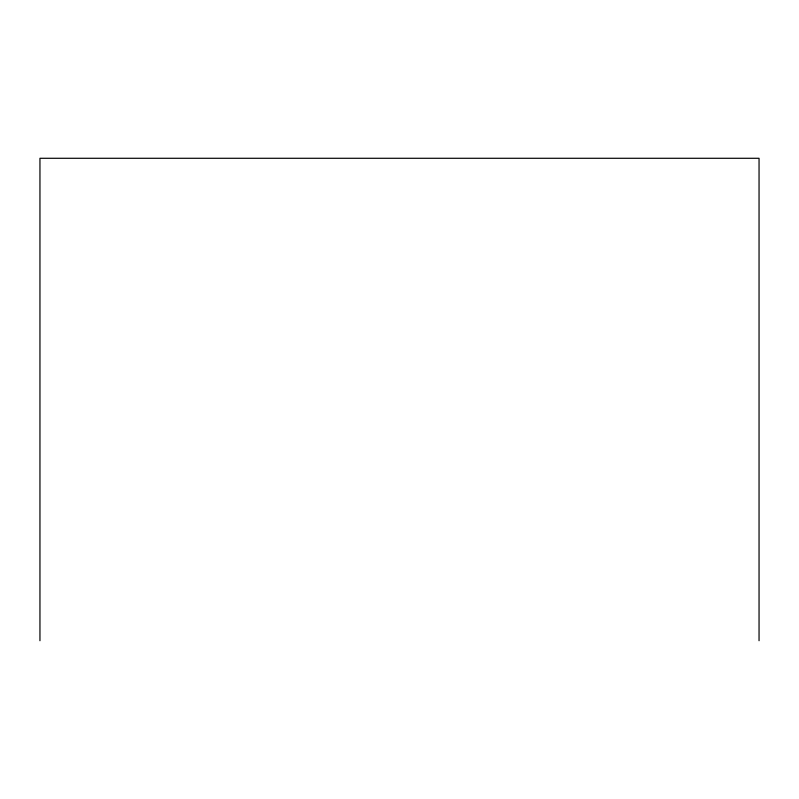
<?xml version="1.0" encoding="UTF-8"?>
<svg xmlns="http://www.w3.org/2000/svg" width="799" height="799" viewBox="0 0 799 799"><rect width="100%" height="100%" fill="white"/><g stroke="black" fill="none" stroke-linecap="round" stroke-linejoin="round"><path stroke-width="1.2" d="M759.05 640.718L759.05 158.282L39.95 158.282L39.95 640.718"/></g></svg>
